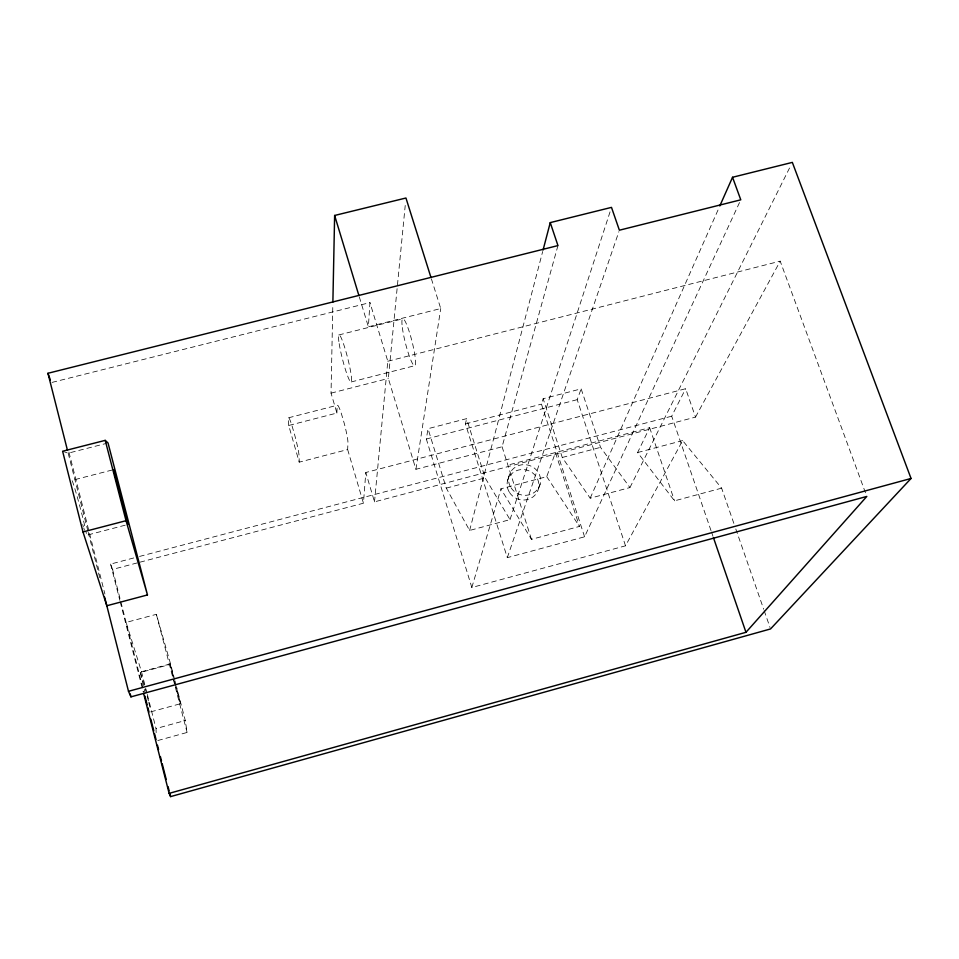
<?xml version="1.0" encoding="UTF-8"?>
<svg xmlns="http://www.w3.org/2000/svg" width="959" height="959" viewBox="0 0 959 959"><rect width="100%" height="100%" fill="white"/><g stroke="black" fill="none" stroke-linecap="round" stroke-linejoin="round"><path stroke-width="0.72" stroke-dasharray="4.79 3.6" d="M336.909 413.053L337.1 406.376A20.199 2.002 75.4 0 1 341.332 413.509L344.173 423.111A20.199 2.002 75.4 0 1 347.949 443.19L347.649 449.555L299.22 462.154L288.707 425.472L336.909 413.053L331.035 393.142L332.821 305.046M431.37 278.769L440.732 308.534L368.376 326.803L369.958 302.6L51.318 382.581M139.978 562.19L363.449 503.211L365.799 472.499L685.661 388.707L695.515 417.105L374.501 501.857L365.799 472.499M374.501 501.857L387.808 361.255L369.958 302.6M557.958 245.588L502.084 446.774L415.918 469.299L388.335 378.457L405.225 205.466M415.918 469.299L440.732 308.534M733.851 523.362L721.624 488.155L682.64 440.601L625.52 545.815L471.84 587.507L426.335 439.018L428.014 428.685L466.589 418.651L485.134 477.858L510.02 519.634L469.61 530.447L446.271 488.131L428.014 428.685M739.521 202.541L584.582 536.8L507.299 557.659L465.451 423.914L466.589 418.651M469.61 530.447L542.674 251.522M471.84 587.507L500.91 488.814L546.75 476.659L555.441 452.54L579.44 526.431L531.454 539.354L500.91 488.814M507.503 480.903L508.953 476.072M584.582 536.8L541.451 404.123L543.154 398.728L581.154 388.851L600.55 447.35L629.943 487.556L590.181 498.189L562.274 457.467L543.154 398.728M510.02 519.634L611.039 208.798M507.299 557.659L618.903 231.634M538.526 488.599L540.217 483.827M625.52 545.815L577.21 399.663L581.154 388.851M590.181 498.189L719.214 207.312M721.624 488.155L674.525 500.838L637.603 452.54L649.663 427.678L507.886 465.091M629.943 487.556L790.995 165.08M711.015 530.603L671.696 416.194L685.661 388.707M695.515 417.105L780.194 261.148L866.301 495.036M156.149 732.676L156.029 728.552L185.291 720.509L176.444 686.512M157.779 740.54L187.101 732.46L185.291 720.509M150.755 711.854L180.46 703.726L176.612 688.178M170.546 663.856L156.377 614.323L126.12 622.427L141.5 671.72L170.546 663.856L174.598 679.428M143.287 685.625L140.374 672.499L170.091 664.443L173.963 678.121M133.745 557.958L110.585 564.072L112.575 569.418L138.528 562.573M446.271 488.131L485.134 477.858M562.274 457.467L600.55 447.35M637.603 452.54L682.64 440.601M139.535 556.436L671.696 416.194M465.451 423.914L541.451 404.123M426.335 439.018L577.21 399.663M125.209 525.184L86.418 535.314A28.446 1.043 75.1 0 0 86.082 532.017M288.551 417.788L337.328 405.249M112.191 470.018L71.937 480.375A28.446 1.043 75.1 0 1 77.667 498.38A28.446 1.043 75.1 0 1 85.195 527.846M387.808 361.255L780.194 261.148M62.611 451.245L68.185 453.175L106.605 443.346M351.258 381.934L414.911 365.655M331.035 393.142L388.335 378.457M338.767 334.967L402.456 318.891M546.75 476.659L579.44 526.431M140.374 672.499L144.533 686.117M180.46 703.726L175.257 685.074M735.805 528.984L763.688 609.241M764.179 610.655L770.041 627.546M711.506 532.017L712.957 536.261M649.663 427.678L674.525 500.838M502.084 446.774L531.454 539.354M359.289 296.822L368.376 326.803M347.649 449.555L363.449 503.211M145.205 688.622L145.876 691.127M173.903 679.907L174.922 683.779M174.97 680.842L176.072 685.098M156.377 614.323L187.101 732.46M144.246 689.353L145.253 693.237M173.279 677.462L170.091 664.443M141.5 671.72L145.492 687.351M145.852 688.766L146.943 693.033M147.314 694.448L156.029 728.552M112.575 569.418L143.838 691.799M110.585 564.072L119.839 600.346M120.211 601.796L143.191 691.775M68.928 452.097L104.903 594.029M68.185 453.175L87.868 530.902M88.24 532.341L99.904 578.409M147.195 696.21L148.405 701.017M148.741 702.432L150.191 708.605M288.707 425.472L288.443 418.891A20.259 1.498 75.4 0 1 292.135 426.192L294.916 435.842A20.259 1.498 75.4 0 1 299.064 455.885L299.22 462.154M84.476 530.255A28.446 1.043 75.1 0 1 83.757 527.953M83.373 526.683A28.446 1.043 75.1 0 1 82.714 524.465M339.174 343.622A24.395 2.661 75.7 0 0 350.503 381.79A24.395 2.661 75.7 0 0 345.432 349.855A24.395 2.661 75.7 0 0 339.174 343.622M402.336 327.546A24.299 3.404 75.8 0 0 413.964 365.535A24.299 3.404 75.8 0 0 409.853 333.624A24.299 3.404 75.8 0 0 402.336 327.546M511.015 487.771A16.111 15.272 17.5 0 0 538.766 487.544A16.111 15.272 17.5 0 0 523.95 464.636A16.111 15.272 17.5 0 0 511.015 487.771M509.541 492.518A15.991 15.164 17.6 0 0 537.088 492.291A15.991 15.164 17.6 0 0 522.379 469.538A15.991 15.164 17.6 0 0 509.541 492.518"/><path stroke-width="1.44" d="M332.881 302.061L334.631 215.463L405.945 198.01L430.927 277.355M543.058 250.071L550.25 222.608L611.494 207.384L619.382 230.208L740.78 199.82L732.544 177.271L792.338 162.395L911.05 478.469L770.533 628.948L170.606 796.605L169.132 793.369L143.562 693.237M719.813 205.945L732.544 177.271M169.132 793.369L745.97 632.305L866.816 496.438L130.951 696.857L128.494 691.295L104.639 597.121M128.494 691.295L911.05 478.469M147.47 594.94L106.833 605.752L82.989 531.945L62.611 451.245L105.214 440.361L108.031 442.974L147.47 594.94L126.037 520.701L105.214 440.361M82.989 531.945L126.037 520.701M67.466 450.322L47.95 373.279L557.958 245.588L550.25 222.608M47.95 373.279L50.359 379.92M713.448 537.675L745.97 632.305M334.631 215.463L358.858 295.396M144.941 696.126L147.159 704.805M147.89 707.694L149.005 712.022M150.851 719.25L153.8 730.818M154.543 733.707L156.017 739.485M157.48 745.215L158.571 749.494M160.393 756.627L161.496 760.919M162.215 763.772L166.231 779.475M168.053 786.608L169.144 790.887M169.875 793.74L170.606 796.605M130.22 693.956L130.951 696.857M128.086 524.429L113.63 469.646L128.086 524.429"/></g></svg>
